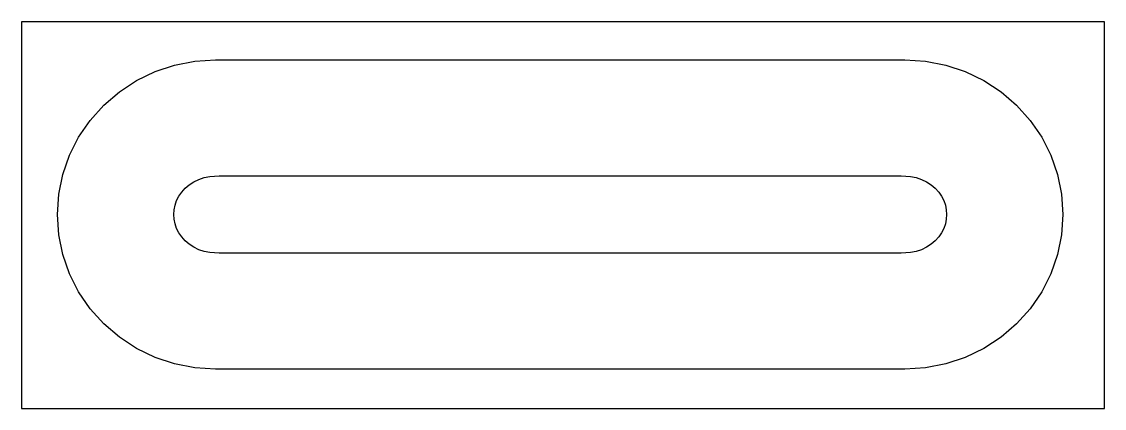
# Model space of a CAD drawing. Header units: millimetres. Extents: x 307.3 to 321.3, y -263.2 to -258.2.
import ezdxf

# ---------------------------------------------------------------- set-up
doc = ezdxf.new("R2010")
doc.units = ezdxf.units.MM
for name, color, linetype in [('flat reference', 4, 'Continuous'), ('shape_1', 2, 'Continuous'), ('shape_2', 2, 'Continuous')]:
    doc.layers.add(name, color=color, linetype=linetype)

msp = doc.modelspace()

# ---------------------------------------------------------------- linework, layer by layer
at = {"layer": 'flat reference'}
msp.add_lwpolyline([(307.306, -263.216), (321.306, -263.216), (321.306, -258.216), (307.306, -258.216)], close=True, dxfattribs=at)
at = {"layer": 'shape_1'}
msp.add_lwpolyline([(318.726, -258.709), (318.992, -258.726), (319.255, -258.777), (319.508, -258.862), (319.747, -258.977), (319.97, -259.123), (320.171, -259.295), (320.347, -259.492), (320.496, -259.709), (320.614, -259.944), (320.7, -260.192), (320.752, -260.448), (320.769, -260.709), (320.752, -260.97), (320.7, -261.227), (320.614, -261.475), (320.496, -261.709), (320.347, -261.927), (320.171, -262.124), (319.97, -262.296), (319.747, -262.441), (319.508, -262.557), (319.255, -262.641), (318.992, -262.692), (318.726, -262.709), (309.813, -262.709), (309.546, -262.692), (309.284, -262.641), (309.031, -262.557), (308.791, -262.441), (308.569, -262.296), (308.368, -262.124), (308.192, -261.927), (308.043, -261.709), (307.925, -261.475), (307.839, -261.227), (307.787, -260.97), (307.769, -260.709), (307.787, -260.448), (307.839, -260.192), (307.925, -259.944), (308.043, -259.709), (308.192, -259.492), (308.368, -259.295), (308.569, -259.123), (308.791, -258.977), (309.031, -258.862), (309.284, -258.777), (309.546, -258.726), (309.813, -258.709)], close=True, dxfattribs=at)
at = {"layer": 'shape_2'}
msp.add_lwpolyline([(318.678, -260.209), (318.8, -260.217), (318.873, -260.231), (318.943, -260.255), (319.008, -260.286), (319.067, -260.325), (319.119, -260.369), (319.164, -260.419), (319.201, -260.473), (319.229, -260.53), (319.25, -260.589), (319.262, -260.649), (319.266, -260.709), (319.262, -260.77), (319.25, -260.83), (319.229, -260.889), (319.201, -260.946), (319.164, -260.999), (319.119, -261.049), (319.067, -261.094), (319.008, -261.133), (318.943, -261.164), (318.873, -261.187), (318.8, -261.201), (318.678, -261.209), (309.861, -261.209), (309.739, -261.201), (309.666, -261.187), (309.596, -261.164), (309.531, -261.133), (309.472, -261.094), (309.419, -261.049), (309.375, -260.999), (309.338, -260.946), (309.309, -260.889), (309.289, -260.83), (309.277, -260.77), (309.273, -260.709), (309.277, -260.649), (309.289, -260.589), (309.309, -260.53), (309.338, -260.473), (309.375, -260.419), (309.419, -260.369), (309.472, -260.325), (309.531, -260.286), (309.596, -260.255), (309.666, -260.231), (309.739, -260.217), (309.861, -260.209)], close=True, dxfattribs=at)

doc.saveas('drawing.dxf')
